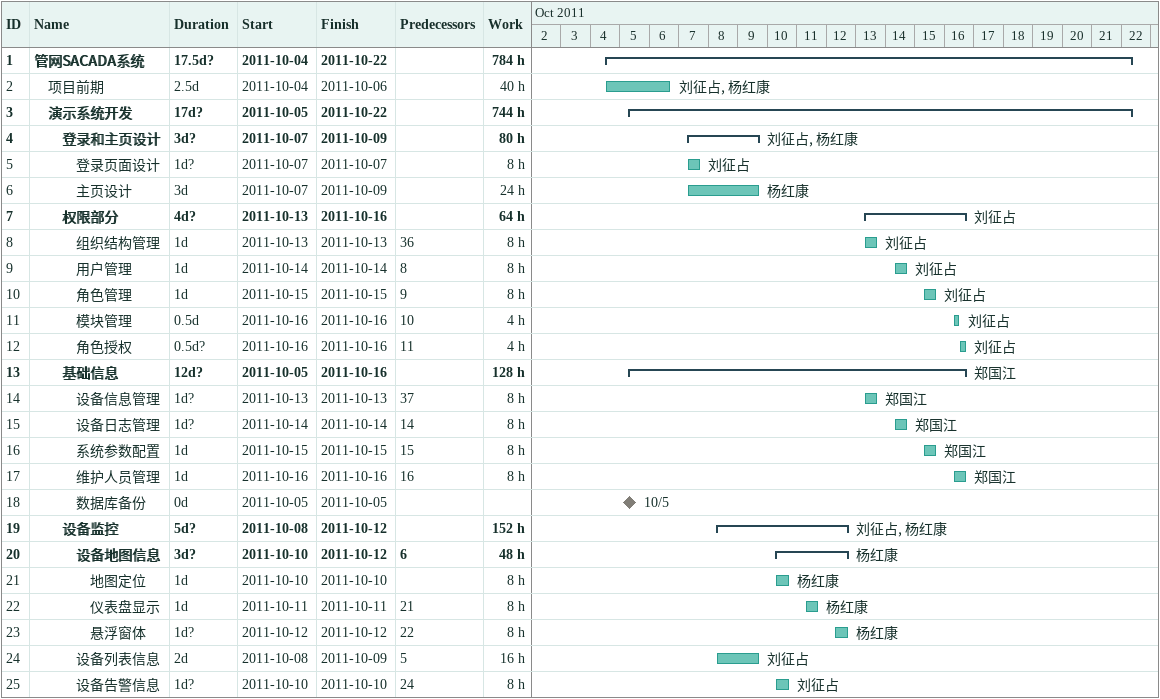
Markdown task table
| ID | Level | Task | Duration | Start | Finish | Predecessors | Resources | Work (h) |
|---|---|---|---|---|---|---|---|---|
| 1 | 1 | **管网SACADA系统** | 17.5d? | 2011-10-04 | 2011-10-22 |  |  | 784 |
| 2 | 2 | 项目前期 | 2.5d | 2011-10-04 | 2011-10-06 |  | 刘征占, 杨红康 | 40 |
| 3 | 2 | **演示系统开发** | 17d? | 2011-10-05 | 2011-10-22 |  |  | 744 |
| 4 | 3 | **登录和主页设计** | 3d? | 2011-10-07 | 2011-10-09 |  | 刘征占, 杨红康 | 80 |
| 5 | 4 | 登录页面设计 | 1d? | 2011-10-07 | 2011-10-07 |  | 刘征占 | 8 |
| 6 | 4 | 主页设计 | 3d | 2011-10-07 | 2011-10-09 |  | 杨红康 | 24 |
| 7 | 3 | **权限部分** | 4d? | 2011-10-13 | 2011-10-16 |  | 刘征占 | 64 |
| 8 | 4 | 组织结构管理 | 1d | 2011-10-13 | 2011-10-13 | 36 | 刘征占 | 8 |
| 9 | 4 | 用户管理 | 1d | 2011-10-14 | 2011-10-14 | 8 | 刘征占 | 8 |
| 10 | 4 | 角色管理 | 1d | 2011-10-15 | 2011-10-15 | 9 | 刘征占 | 8 |
| 11 | 4 | 模块管理 | 0.5d | 2011-10-16 | 2011-10-16 | 10 | 刘征占 | 4 |
| 12 | 4 | 角色授权 | 0.5d? | 2011-10-16 | 2011-10-16 | 11 | 刘征占 | 4 |
| 13 | 3 | **基础信息** | 12d? | 2011-10-05 | 2011-10-16 |  | 郑国江 | 128 |
| 14 | 4 | 设备信息管理 | 1d? | 2011-10-13 | 2011-10-13 | 37 | 郑国江 | 8 |
| 15 | 4 | 设备日志管理 | 1d? | 2011-10-14 | 2011-10-14 | 14 | 郑国江 | 8 |
| 16 | 4 | 系统参数配置 | 1d | 2011-10-15 | 2011-10-15 | 15 | 郑国江 | 8 |
| 17 | 4 | 维护人员管理 | 1d | 2011-10-16 | 2011-10-16 | 16 | 郑国江 | 8 |
| 18 | 4 | 数据库备份 | 0d | 2011-10-05 | 2011-10-05 |  |  |  |
| 19 | 3 | **设备监控** | 5d? | 2011-10-08 | 2011-10-12 |  | 刘征占, 杨红康 | 152 |
| 20 | 4 | **设备地图信息** | 3d? | 2011-10-10 | 2011-10-12 | 6 | 杨红康 | 48 |
| 21 | 5 | 地图定位 | 1d | 2011-10-10 | 2011-10-10 |  | 杨红康 | 8 |
| 22 | 5 | 仪表盘显示 | 1d | 2011-10-11 | 2011-10-11 | 21 | 杨红康 | 8 |
| 23 | 5 | 悬浮窗体 | 1d? | 2011-10-12 | 2011-10-12 | 22 | 杨红康 | 8 |
| 24 | 4 | 设备列表信息 | 2d | 2011-10-08 | 2011-10-09 | 5 | 刘征占 | 16 |
| 25 | 4 | 设备告警信息 | 1d? | 2011-10-10 | 2011-10-10 | 24 | 刘征占 | 8 |
